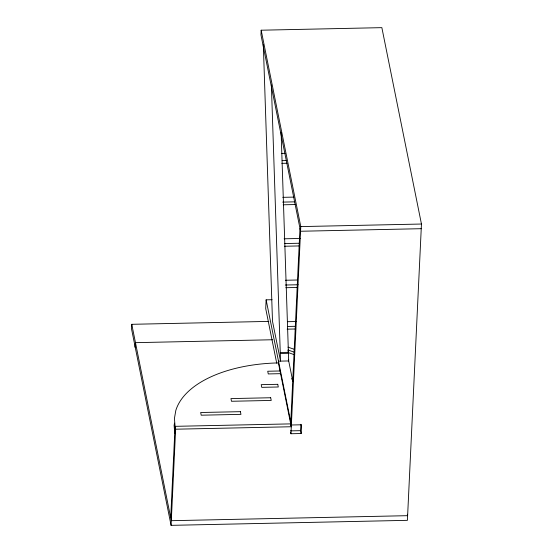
<?xml version="1.0" encoding="UTF-8"?>
<svg xmlns="http://www.w3.org/2000/svg" width="553" height="553" viewBox="0 0 553 553"><rect width="100%" height="100%" fill="white"/><g stroke="black" fill="none" stroke-linecap="round" stroke-linejoin="round"><path stroke-width="0.83" d="M268.896 321.397L131.766 324.307L131.545 328.966L171.077 525.35L407.402 520.338L421.455 224.034L381.86 27.65L261.175 30.208L260.954 34.874L300.555 231.251L421.234 228.693M135.464 342.653L135.174 347.319L135.395 342.66L272.594 339.749M170.718 517.822L175.059 426.335L174.444 418.358L175.813 410.471A116.393 60.837 2.7 0 1 278.408 362.913L278.491 361.164L288.694 360.95L281.111 132.319M171.077 525.35L175.633 429.204L175.059 426.335L290.705 423.881M272.076 299.719L266.131 299.844L265.716 308.588L276.721 363.19M294.445 352.254L287.926 349.959L288.438 353.305L280.281 353.485M290.629 425.437L299.975 228.382M266.131 299.844L291.369 425.001L301.565 424.787L301.15 433.524L290.954 433.746L300.777 226.592L261.175 30.208M301.15 433.524L300.569 430.663L300.873 424.303M174.499 423.1L174.112 425.347L174.727 433.331M281.581 153.416L285.009 153.347M282.148 160.64L286.433 160.55M281.836 163.349L286.972 163.239M282.79 197.338L293.926 197.103M282.618 202.108L294.618 201.852M283.164 204.797L295.157 204.541M300.777 226.592L421.455 224.034M284.118 238.799L300.397 238.454M284.802 243.548L299.373 243.237M284.491 246.251L299.055 245.94M285.445 280.253L297.445 280.005M285.279 285.023L298.129 284.747M285.818 287.712L296.954 287.477M287.629 321.694L296.201 321.514M287.463 326.464L295.171 326.298M287.145 329.166L295.717 328.987M280.247 352.51L288.403 352.337M280.039 370.98L267.728 371.243L268.267 373.932L280.578 373.669M175.633 429.204L291.286 426.75L278.408 362.913M290.373 430.877L300.569 430.663M287.926 347.132L294.445 349.358M288.472 352.648L294.175 354.653M291.396 378.701L292.703 379.835M407.333 514.242L407.623 515.679L171.299 520.691L131.766 324.307M288.362 359.305L292.793 381.273M290.664 432.308L290.954 433.746M271.378 85.038L280.537 361.123L272.498 321.272L263.311 44.316M277.751 384.314L261.216 384.66L261.763 387.349L278.29 386.996L277.751 384.314M270.687 397.745L230.947 398.589L231.486 401.271L271.226 400.434L270.687 397.745M240.41 411.667L200.67 412.51L201.216 415.199L240.956 414.356L240.41 411.667"/></g></svg>
